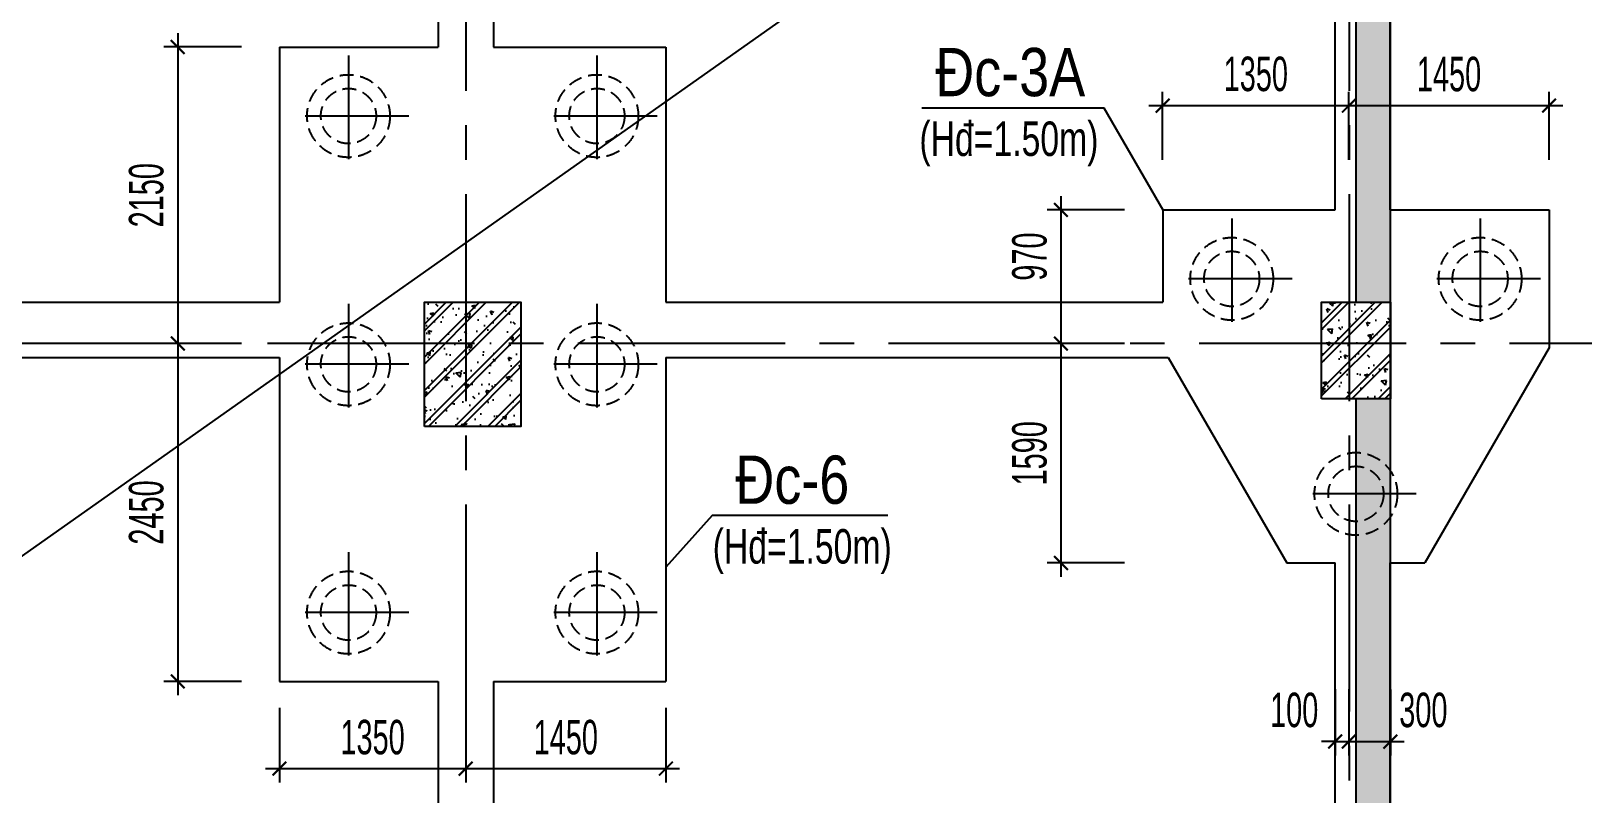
# Model space of a CAD drawing. Header units: millimetres. Extents: x 71 to 1853844, y -54216 to 5184.
# Drawn here: x 1822924 to 1834170, y -18427 to -12896 of the extents above; entities that cross this region are included whole.
import ezdxf
from ezdxf.enums import TextEntityAlignment as Align

# ---------------------------------------------------------------- set-up
doc = ezdxf.new("R2010")
doc.units = ezdxf.units.MM
doc.header["$LTSCALE"] = 1000
doc.header["$MEASUREMENT"] = 0
doc.header["$PDMODE"] = 3
doc.linetypes.add('CENTER2', pattern=[1.125, 0.75, -0.125, 0.125, -0.125])
doc.linetypes.add('HIDDEN', pattern=[0.375, 0.25, -0.125])
doc.layers.get('0').update_dxf_attribs({"linetype": 'CONTINUOUS'})
doc.layers.get('Defpoints').update_dxf_attribs({"linetype": 'CONTINUOUS'})
for name, color, linetype in [('CDC.01.AXIS', 160, 'CENTER2'), ('CDC.02.DIM', 1, 'CONTINUOUS'), ('CDC.03.BORDER', 3, 'CONTINUOUS'), ('CDC.04.HIDDEN', 8, 'HIDDEN'), ('CDC.06.TEXT', 2, 'CONTINUOUS'), ('CDC.09.COLUMN', 4, 'CONTINUOUS'), ('CDC.10.HATCH', 9, 'CONTINUOUS'), ('CDC.11.NOTE', 8, 'CONTINUOUS')]:
    doc.layers.add(name, color=color, linetype=linetype)
doc.layers.add('KCS_CHI', color=1, linetype='CONTINUOUS', lineweight=15)
doc.layers.add('KCS_Plotter', color=11, linetype='CONTINUOUS', plot=False)
doc.styles.add('ARIAL', font='arial.ttf', dxfattribs={"width": 0.6})
doc.dimstyles.new('100', dxfattribs={"dimscale": 100, "dimtxt": 2.5, "dimasz": 1, "dimexe": 1, "dimexo": 0, "dimgap": 1, "dimtad": 1, "dimdec": 0, "dimdsep": 46, "dimtxsty": 'ARIAL', "dimblk": 'ARCHTICK', "dimcen": 1, "dimdle": 1, "dimclrd": 1, "dimclre": 1, "dimclrt": 2, "dimadec": 0, "dimazin": 0, "dimtfac": 0.00072, "dimtdec": 0, "dimtix": 1, "dimtmove": 2, "dimatfit": 3, "dimldrblk": 'ARCHTICK', "dimfxl": 1, "dimtolj": 1, "dimarcsym": 0})
pattern_1 = [(140, (1206.07, 2432.2), (25.100854, 286.904073), [30, -330]), (85, (1206.07, 2432.2), (-300.876853, -55.500533), [24, -264]), (190.4514, (1208.16, 2456.1), (-275.775817, 231.403753), [25.496076, -280.456845]), (136.1842, (1126.07, 2432.2), (66.207606, 426.89642), [45, -495]), (186.6356, (1131.6, 2467.78), (-389.64715, 373.86508), [38.24412, -420.6852]), (81.1842, (1126.07, 2432.2), (-389.64744, 373.86478), [36, -396]), (111, (1146.07, 2472.2), (161.047556, 238.76282), [30, -330]), (316, (1146.07, 2472.2), (146.215924, 268.75285), [24, -264]), (161.4514, (1159.5, 2492.1), (-129.0122, 336.08905), [25.496076, -280.456845]), (157.5, (1206.07, 2432.2), (-117.749785, -62.3664733), [0, -260.8, 0, -268, 0, -265]), (94.5, (1206.07, 2432.2), (-152.041275, 113.34037), [0, -152.8, 0, -254.8, 0, -101]), (57.5, (1206.07, 2343), (9.021949, 213.5289745), [0, -100, 0, -312, 0, -414]), (47.5, (1206.07, 2303), (-40.041993, 233.274468), [0, -130, 0, -207.2, 0, -294]), (45, (1206.07, 2432.2), (-120.208153, 120.208153), []), (45, (1157.07, 2432.2), (-120.208153, 120.208153), [])]

# ---------------------------------------------------------------- blocks, each defined once
blk = doc.blocks.new('D600')
at = {"layer": 'CDC.01.AXIS'}
for p, q in [((2659919, 63050), (2659919, 62175)), ((2660356, 62612), (2659482, 62612))]:
    blk.add_line(p, q, dxfattribs=at)
at = {"layer": 'CDC.04.HIDDEN', "ltscale": 0.4}
for radius in [300, 200]:
    blk.add_circle((2659919, 62612), radius, dxfattribs=at)
blk = doc.blocks.new('_ARCHTICK')
at = {"color": 0, "linetype": 'ByBlock', "const_width": 0.15}
blk.add_lwpolyline([(-0.5, -0.5), (0.5, 0.5)], dxfattribs=at)
blk = doc.blocks.new('*D117')
at = {"layer": 'CDC.02.DIM', "color": 1, "lineweight": -2, "transparency": 16777216}
for p, q in [((1823987, -12911), (1823987, -15261)), ((1824448, -13011), (1823887, -13011)), ((1824448, -15161), (1823887, -15161))]:
    blk.add_line(p, q, dxfattribs=at)
at = {"layer": 'Defpoints', "color": 0, "transparency": 16777216}
for p in [(1824448, -13011), (1823987, -15161), (1824448, -15161)]:
    blk.add_point(p, dxfattribs=at)
at = {"layer": 'CDC.02.DIM', "color": 1, "lineweight": -2, "transparency": 16777216, "xscale": 100, "yscale": 100, "zscale": 100}
for p, rotation in [((1823987, -13011), 90), ((1823987, -15161), 270)]:
    blk.add_blockref('_ARCHTICK', p, dxfattribs=dict(at, rotation=rotation))
at = {"layer": 'CDC.02.DIM', "color": 2, "transparency": 16777216, "insert": (1823760, -14086), "char_height": 250, "attachment_point": 5, "rotation": 90, "style": 'ARIAL'}
blk.add_mtext('\\A1;2150', dxfattribs=at)
blk = doc.blocks.new('*D118')
at = {"layer": 'CDC.02.DIM', "color": 1, "lineweight": -2, "transparency": 16777216}
for p, q in [((1823987, -15061), (1823987, -17711)), ((1824448, -15161), (1823887, -15161)), ((1824448, -17611), (1823887, -17611))]:
    blk.add_line(p, q, dxfattribs=at)
at = {"layer": 'Defpoints', "color": 0, "transparency": 16777216}
for p in [(1824448, -15161), (1823987, -17611), (1824448, -17611)]:
    blk.add_point(p, dxfattribs=at)
at = {"layer": 'CDC.02.DIM', "color": 1, "lineweight": -2, "transparency": 16777216, "xscale": 100, "yscale": 100, "zscale": 100}
for p, rotation in [((1823987, -15161), 90), ((1823987, -17611), 270)]:
    blk.add_blockref('_ARCHTICK', p, dxfattribs=dict(at, rotation=rotation))
at = {"layer": 'CDC.02.DIM', "color": 2, "transparency": 16777216, "insert": (1823760, -16386), "char_height": 250, "attachment_point": 5, "rotation": 90, "style": 'ARIAL'}
blk.add_mtext('\\A1;2450', dxfattribs=at)
blk = doc.blocks.new('*D139')
at = {"layer": 'CDC.02.DIM', "color": 1, "lineweight": -2, "transparency": 16777216}
for p, q in [((1831124, -13829), (1831124, -13336)), ((1832474, -13829), (1832474, -13336)), ((1831024, -13436), (1832574, -13436))]:
    blk.add_line(p, q, dxfattribs=at)
at = {"layer": 'Defpoints', "color": 0, "transparency": 16777216}
for p in [(1832474, -13436), (1831124, -13829), (1832474, -13829)]:
    blk.add_point(p, dxfattribs=at)
at = {"layer": 'CDC.02.DIM', "color": 1, "lineweight": -2, "transparency": 16777216, "xscale": 100, "yscale": 100, "zscale": 100, "rotation": 180}
blk.add_blockref('_ARCHTICK', (1831124, -13436), dxfattribs=at)
at = {"layer": 'CDC.02.DIM', "color": 1, "lineweight": -2, "transparency": 16777216, "xscale": 100, "yscale": 100, "zscale": 100}
blk.add_blockref('_ARCHTICK', (1832474, -13436), dxfattribs=at)
at = {"layer": 'CDC.02.DIM', "color": 2, "transparency": 16777216, "insert": (1831799, -13208), "char_height": 250, "attachment_point": 5, "style": 'ARIAL'}
blk.add_mtext('\\A1;1350', dxfattribs=at)
blk = doc.blocks.new('*D140')
at = {"layer": 'CDC.02.DIM', "color": 1, "lineweight": -2, "transparency": 16777216}
for p, q in [((1832474, -13829), (1832474, -13336)), ((1833924, -13829), (1833924, -13336)), ((1832374, -13436), (1834024, -13436))]:
    blk.add_line(p, q, dxfattribs=at)
at = {"layer": 'Defpoints', "color": 0, "transparency": 16777216}
for p in [(1833924, -13436), (1832474, -13829), (1833924, -13829)]:
    blk.add_point(p, dxfattribs=at)
at = {"layer": 'CDC.02.DIM', "color": 1, "lineweight": -2, "transparency": 16777216, "xscale": 100, "yscale": 100, "zscale": 100, "rotation": 180}
blk.add_blockref('_ARCHTICK', (1832474, -13436), dxfattribs=at)
at = {"layer": 'CDC.02.DIM', "color": 1, "lineweight": -2, "transparency": 16777216, "xscale": 100, "yscale": 100, "zscale": 100}
blk.add_blockref('_ARCHTICK', (1833924, -13436), dxfattribs=at)
at = {"layer": 'CDC.02.DIM', "color": 2, "transparency": 16777216, "insert": (1833199, -13209), "char_height": 250, "attachment_point": 5, "style": 'ARIAL'}
blk.add_mtext('\\A1;1450', dxfattribs=at)
blk = doc.blocks.new('*D141')
at = {"layer": 'CDC.02.DIM', "color": 1, "lineweight": -2, "transparency": 16777216}
for p, q in [((1830387, -14092), (1830387, -15261)), ((1830848, -14192), (1830287, -14192)), ((1830848, -15161), (1830287, -15161))]:
    blk.add_line(p, q, dxfattribs=at)
at = {"layer": 'Defpoints', "color": 0, "transparency": 16777216}
for p in [(1830848, -14192), (1830387, -15161), (1830848, -15161)]:
    blk.add_point(p, dxfattribs=at)
at = {"layer": 'CDC.02.DIM', "color": 1, "lineweight": -2, "transparency": 16777216, "xscale": 100, "yscale": 100, "zscale": 100}
for p, rotation in [((1830387, -14192), 90), ((1830387, -15161), 270)]:
    blk.add_blockref('_ARCHTICK', p, dxfattribs=dict(at, rotation=rotation))
at = {"layer": 'CDC.02.DIM', "color": 2, "transparency": 16777216, "insert": (1830160, -14531), "char_height": 250, "attachment_point": 5, "rotation": 90, "style": 'ARIAL'}
blk.add_mtext('\\A1;970', dxfattribs=at)
blk = doc.blocks.new('*D142')
at = {"layer": 'CDC.02.DIM', "color": 1, "lineweight": -2, "transparency": 16777216}
for p, q in [((1830387, -15061), (1830387, -16852)), ((1830848, -15161), (1830287, -15161)), ((1830848, -16752), (1830287, -16752))]:
    blk.add_line(p, q, dxfattribs=at)
at = {"layer": 'Defpoints', "color": 0, "transparency": 16777216}
for p in [(1830848, -15161), (1830387, -16752), (1830848, -16752)]:
    blk.add_point(p, dxfattribs=at)
at = {"layer": 'CDC.02.DIM', "color": 1, "lineweight": -2, "transparency": 16777216, "xscale": 100, "yscale": 100, "zscale": 100}
for p, rotation in [((1830387, -15161), 90), ((1830387, -16752), 270)]:
    blk.add_blockref('_ARCHTICK', p, dxfattribs=dict(at, rotation=rotation))
at = {"layer": 'CDC.02.DIM', "color": 2, "transparency": 16777216, "insert": (1830160, -15957), "char_height": 250, "attachment_point": 5, "rotation": 90, "style": 'ARIAL'}
blk.add_mtext('\\A1;1590', dxfattribs=at)
blk = doc.blocks.new('*D212')
at = {"layer": 'CDC.02.DIM', "color": 1, "lineweight": -2, "transparency": 16777216}
for p, q in [((1824724, -17802), (1824724, -18343)), ((1826074, -17802), (1826074, -18343)), ((1824624, -18243), (1826174, -18243))]:
    blk.add_line(p, q, dxfattribs=at)
at = {"layer": 'Defpoints', "color": 0, "transparency": 16777216}
for p in [(1824724, -17802), (1826074, -17802), (1826074, -18243)]:
    blk.add_point(p, dxfattribs=at)
at = {"layer": 'CDC.02.DIM', "color": 1, "lineweight": -2, "transparency": 16777216, "xscale": 100, "yscale": 100, "zscale": 100, "rotation": 180}
blk.add_blockref('_ARCHTICK', (1824724, -18243), dxfattribs=at)
at = {"layer": 'CDC.02.DIM', "color": 1, "lineweight": -2, "transparency": 16777216, "xscale": 100, "yscale": 100, "zscale": 100}
blk.add_blockref('_ARCHTICK', (1826074, -18243), dxfattribs=at)
at = {"layer": 'CDC.02.DIM', "color": 2, "transparency": 16777216, "insert": (1825399, -18016), "char_height": 250, "attachment_point": 5, "style": 'ARIAL'}
blk.add_mtext('\\A1;1350', dxfattribs=at)
blk = doc.blocks.new('*D213')
at = {"layer": 'CDC.02.DIM', "color": 1, "lineweight": -2, "transparency": 16777216}
for p, q in [((1826074, -17802), (1826074, -18343)), ((1827524, -17802), (1827524, -18343)), ((1825974, -18243), (1827624, -18243))]:
    blk.add_line(p, q, dxfattribs=at)
at = {"layer": 'Defpoints', "color": 0, "transparency": 16777216}
for p in [(1826074, -17802), (1827524, -17802), (1827524, -18243)]:
    blk.add_point(p, dxfattribs=at)
at = {"layer": 'CDC.02.DIM', "color": 1, "lineweight": -2, "transparency": 16777216, "xscale": 100, "yscale": 100, "zscale": 100, "rotation": 180}
blk.add_blockref('_ARCHTICK', (1826074, -18243), dxfattribs=at)
at = {"layer": 'CDC.02.DIM', "color": 1, "lineweight": -2, "transparency": 16777216, "xscale": 100, "yscale": 100, "zscale": 100}
blk.add_blockref('_ARCHTICK', (1827524, -18243), dxfattribs=at)
at = {"layer": 'CDC.02.DIM', "color": 2, "transparency": 16777216, "insert": (1826799, -18016), "char_height": 250, "attachment_point": 5, "style": 'ARIAL'}
blk.add_mtext('\\A1;1450', dxfattribs=at)
blk = doc.blocks.new('*D448')
at = {"layer": 'Defpoints', "color": 0, "transparency": 16777216}
for p in [(1832374, -17668), (1832473, -17668), (1832473, -18047)]:
    blk.add_point(p, dxfattribs=at)
at = {"layer": 'KCS_CHI', "color": 1, "lineweight": -2, "transparency": 16777216}
for p, q in [((1832374, -17668), (1832374, -18147)), ((1832473, -17668), (1832473, -18147)), ((1832374, -18047), (1832274, -18047)), ((1832374, -18047), (1832473, -18047)), ((1832473, -18047), (1832573, -18047))]:
    blk.add_line(p, q, dxfattribs=at)
at = {"layer": 'KCS_CHI', "color": 1, "lineweight": -2, "transparency": 16777216, "xscale": 100, "yscale": 100, "zscale": 100}
blk.add_blockref('_ARCHTICK', (1832374, -18047), dxfattribs=at)
at = {"layer": 'KCS_CHI', "color": 1, "lineweight": -2, "transparency": 16777216, "xscale": 100, "yscale": 100, "zscale": 100, "rotation": 180}
blk.add_blockref('_ARCHTICK', (1832473, -18047), dxfattribs=at)
at = {"layer": 'KCS_CHI', "color": 2, "transparency": 16777216, "insert": (1832077, -17819), "char_height": 250, "attachment_point": 5, "style": 'ARIAL'}
blk.add_mtext('\\A1;100', dxfattribs=at)
blk = doc.blocks.new('*D449')
at = {"layer": 'Defpoints', "color": 0, "transparency": 16777216}
for p in [(1832473, -17668), (1832774, -17670), (1832774, -18047)]:
    blk.add_point(p, dxfattribs=at)
at = {"layer": 'KCS_CHI', "color": 1, "lineweight": -2, "transparency": 16777216}
for p, q in [((1832473, -17668), (1832473, -18147)), ((1832774, -17670), (1832774, -18147)), ((1832373, -18047), (1832874, -18047))]:
    blk.add_line(p, q, dxfattribs=at)
at = {"layer": 'KCS_CHI', "color": 1, "lineweight": -2, "transparency": 16777216, "xscale": 100, "yscale": 100, "zscale": 100, "rotation": 180}
blk.add_blockref('_ARCHTICK', (1832473, -18047), dxfattribs=at)
at = {"layer": 'KCS_CHI', "color": 1, "lineweight": -2, "transparency": 16777216, "xscale": 100, "yscale": 100, "zscale": 100}
blk.add_blockref('_ARCHTICK', (1832774, -18047), dxfattribs=at)
at = {"layer": 'KCS_CHI', "color": 2, "transparency": 16777216, "insert": (1833013, -17819), "char_height": 250, "attachment_point": 5, "style": 'ARIAL'}
blk.add_mtext('\\A1;300', dxfattribs=at)

msp = doc.modelspace()

# ---------------------------------------------------------------- hatches: boundary and pattern name
at = {"layer": 'CDC.10.HATCH'}
h = msp.add_hatch(dxfattribs=at)
h.set_pattern_fill('1BETONG2-BOP', color=256, scale=40, angle=90, style=0, pattern_type=2)
h.set_pattern_definition(pattern_1)
h.paths.add_polyline_path([(1832773.7, -3561.5), (1832523.7, -3561.5), (1832523.7, -8861.5), (1832773.7, -8861.5)])
h.paths.add_polyline_path([(1832773.7, -9561.5), (1832523.7, -9561.5), (1832523.7, -14861.5), (1832773.7, -14861.5)])
h.paths.add_polyline_path([(1832773.7, -15561.5), (1832523.7, -15561.5), (1832523.7, -20761.6), (1832773.7, -20761.6)])
h = msp.add_hatch(dxfattribs=at)
h.set_pattern_fill('1BETONG2-BOP', color=256, scale=40, angle=90, style=0, pattern_type=2)
h.set_pattern_definition(pattern_1)
h.paths.add_polyline_path([(1825774.3, -15761.5), (1826474.3, -15761.5), (1826474.3, -14861.5), (1825774.3, -14861.5)])
h = msp.add_hatch(dxfattribs=at)
h.set_pattern_fill('1BETONG2-BOP', color=256, scale=40, angle=90, style=0, pattern_type=2)
h.set_pattern_definition(pattern_1)
h.paths.add_polyline_path([(1832274.3, -15561.5), (1832774.3, -15561.5), (1832774.3, -14861.5), (1832274.3, -14861.5)])
h = msp.add_hatch(dxfattribs=at)
h.set_pattern_fill('1BETONG2-BOP', color=256, scale=40, angle=90, style=0, pattern_type=2)
h.set_pattern_definition(pattern_1)
h.paths.add_polyline_path([(1832274.3, -15561.5), (1832774.3, -15561.5), (1832774.3, -14861.5), (1832274.3, -14861.5)])

# ---------------------------------------------------------------- linework, layer by layer
at = {"layer": 'CDC.01.AXIS', "ltscale": 2}
for p, q in [((1826074.3, -578.6), (1826074.3, -35145.9)), ((1826074.3, -578.6), (1826074.3, -35145.9)), ((1832474.3, -578.6), (1832474.3, -35145.9)), ((1832474.3, -578.6), (1832474.3, -35145.9)), ((1835137.4, -15161.5), (1776689.8, -15161.5)), ((1835137.4, -15161.5), (1776689.8, -15161.5))]:
    msp.add_line(p, q, dxfattribs=at)
at = {"layer": 'CDC.03.BORDER'}
for p, q in [((1832373.7, -14191.9), (1832373.7, -10750.7)), ((1832773.7, -14191.9), (1832773.7, -10750.7)), ((1825874.3, -11611.5), (1825874.3, -13011.5)), ((1826274.3, -11611.5), (1826274.3, -13011.5)), ((1824724.3, -13011.5), (1825874.3, -13011.5)), ((1824724.3, -13011.5), (1824724.3, -14861.5)), ((1826274.3, -13011.5), (1827524.3, -13011.5)), ((1827524.3, -13011.5), (1827524.3, -14861.5)), ((1831124.3, -14191.9), (1832373.7, -14191.9)), ((1831124.3, -14191.9), (1831124.3, -14861.5)), ((1832773.7, -14191.9), (1833924.3, -14191.9)), ((1833924.3, -14191.9), (1833924.3, -15191.9)), ((1819424.3, -14861.5), (1824724.3, -14861.5)), ((1827524.3, -14861.5), (1831124.3, -14861.5)), ((1819424.3, -15261.5), (1824724.3, -15261.5)), ((1824724.3, -15261.5), (1824724.3, -17611.5)), ((1827524.3, -15261.5), (1831164.5, -15261.5)), ((1827524.3, -15261.5), (1827524.3, -17611.5)), ((1831164.5, -15261.5), (1832024.3, -16750.7)), ((1833924.3, -15191.9), (1833024.3, -16750.7)), ((1832024.3, -16750.7), (1832373.7, -16750.7)), ((1832373.7, -20092), (1832373.7, -16750.7)), ((1832773.7, -20092), (1832773.7, -16750.7)), ((1832773.7, -16750.7), (1833024.3, -16750.7)), ((1824724.3, -17611.5), (1825874.3, -17611.5)), ((1825874.3, -17611.5), (1825874.3, -19051.8)), ((1826274.3, -17611.5), (1826274.3, -19051.8)), ((1826274.3, -17611.5), (1827524.3, -17611.5))]:
    msp.add_line(p, q, dxfattribs=at)
at = {"layer": 'CDC.09.COLUMN'}
for p, q in [((1832773.7, -2861.6), (1832773.7, -20761.6)), ((1832523.7, -9561.5), (1832523.7, -14861.5)), ((1832523.7, -15561.5), (1832523.7, -20761.6))]:
    msp.add_line(p, q, dxfattribs=at)
at = {"layer": 'CDC.09.COLUMN', "ltscale": 2000}
for points in [[(1825774.3, -15761.5), (1825774.3, -14861.5), (1826474.3, -14861.5), (1826474.3, -15761.5)], [(1825774.3, -15761.5), (1825774.3, -14861.5), (1826474.3, -14861.5), (1826474.3, -15761.5)], [(1825774.3, -15761.5), (1825774.3, -14861.5), (1826474.3, -14861.5), (1826474.3, -15761.5)], [(1825774.3, -15761.5), (1825774.3, -14861.5), (1826474.3, -14861.5), (1826474.3, -15761.5)], [(1832274.3, -15561.5), (1832274.3, -14861.5), (1832774.3, -14861.5), (1832774.3, -15561.5)], [(1832274.3, -15561.5), (1832274.3, -14861.5), (1832774.3, -14861.5), (1832774.3, -15561.5)], [(1832274.3, -15561.5), (1832274.3, -14861.5), (1832774.3, -14861.5), (1832774.3, -15561.5)], [(1832274.3, -15561.5), (1832274.3, -14861.5), (1832774.3, -14861.5), (1832774.3, -15561.5)]]:
    msp.add_lwpolyline(points, close=True, dxfattribs=at)
at = {"layer": 'CDC.11.NOTE'}
for points in [[(1829379.2, -13453.2), (1830697.8, -13453.2), (1831124.3, -14191.9)], [(1829132.7, -16408.3), (1827860.8, -16408.3), (1827524.3, -16781.8)]]:
    msp.add_lwpolyline(points, dxfattribs=at)
at = {"layer": 'KCS_Plotter'}
msp.add_line((1853843.8, 5184), (1769743.8, -54216), dxfattribs=at)

# ---------------------------------------------------------------- block references
at = {"layer": 'CDC.03.BORDER'}
for p in [(-834694.6, -76123.9), (-832894.6, -76123.9), (-828294.6, -77304.3), (-826494.6, -77304.3), (-834694.6, -77923.9), (-832894.6, -77923.9), (-827394.6, -78863.1), (-834694.6, -79723.9), (-832894.6, -79723.9)]:
    msp.add_blockref('D600', p, dxfattribs=at)

# ---------------------------------------------------------------- texts
at = {"layer": 'CDC.06.TEXT', "style": 'ARIAL'}
for s, height, width, p in [('Đc-3A', 350, 0.8, (1830019.3, -13193.1)), ('(Hđ=1.50m)', 250, 0.7, (1830009.9, -13676.4)), ('Đc-6', 350, 0.8, (1828440.6, -16148.2)), ('(Hđ=1.50m)', 250, 0.7, (1828512, -16631.5))]:
    msp.add_text(s, height=height, dxfattribs=dict(at, width=width)).set_placement(p, align=Align.MIDDLE_CENTER)

# ---------------------------------------------------------------- dimensions: what is measured, and where the dimension line sits
at = {"layer": 'CDC.02.DIM'}
for base, p1, p2, picture, middle in [((1823987.2, -15161.5), (1824448.1, -13011.5), (1824448.1, -15161.5), '*D117', (1823759.5, -14086.5)), ((1823987.2, -17611.5), (1824448.1, -15161.5), (1824448.1, -17611.5), '*D118', (1823759.5, -16386.5)), ((1830387.2, -16751.7), (1830848.1, -15161.5), (1830848.1, -16751.7), '*D142', (1830159.5, -15956.6))]:
    dim = msp.add_linear_dim(base=base, p1=p1, p2=p2, angle=90, dimstyle='100', dxfattribs=at)
    dim.commit()
    dim.dimension.update_dxf_attribs({"geometry": picture, "text_midpoint": middle})
for base, p1, p2, picture, middle in [((1832474.3, -13436.2), (1831124.3, -13828.9), (1832474.3, -13828.9), '*D139', (1831799.3, -13208.5)), ((1833924.3, -13436.2), (1832474.3, -13828.9), (1833924.3, -13828.9), '*D140', (1833199.3, -13208.6)), ((1826074.3, -18243.4), (1824724.3, -17801.6), (1826074.3, -17801.6), '*D212', (1825399.3, -18015.6)), ((1827524.3, -18243.4), (1826074.3, -17801.6), (1827524.3, -17801.6), '*D213', (1826799.3, -18015.7))]:
    dim = msp.add_linear_dim(base=base, p1=p1, p2=p2, dimstyle='100', dxfattribs=at)
    dim.commit()
    dim.dimension.update_dxf_attribs({"geometry": picture, "text_midpoint": middle})
dim = msp.add_linear_dim(base=(1830387.2, -15161.5), p1=(1830848.1, -14191.9), p2=(1830848.1, -15161.5), angle=90, dimstyle='100', dxfattribs=at)
dim.commit()
dim.dimension.update_dxf_attribs({"geometry": '*D141', "text_midpoint": (1830159.5, -14531), "dimtype": 160})
at = {"layer": 'KCS_CHI'}
for base, p1, p2, picture, middle in [((1832473.3, -18046.7), (1832373.7, -17668.2), (1832473.3, -17668.2), '*D448', (1832076.6, -17818.9)), ((1832773.7, -18046.7), (1832473.3, -17668.2), (1832773.7, -17669.8), '*D449', (1833013.5, -17819))]:
    dim = msp.add_linear_dim(base=base, p1=p1, p2=p2, dimstyle='100', dxfattribs=at)
    dim.commit()
    dim.dimension.update_dxf_attribs({"geometry": picture, "text_midpoint": middle, "dimtype": 160})

doc.saveas('drawing.dxf')
